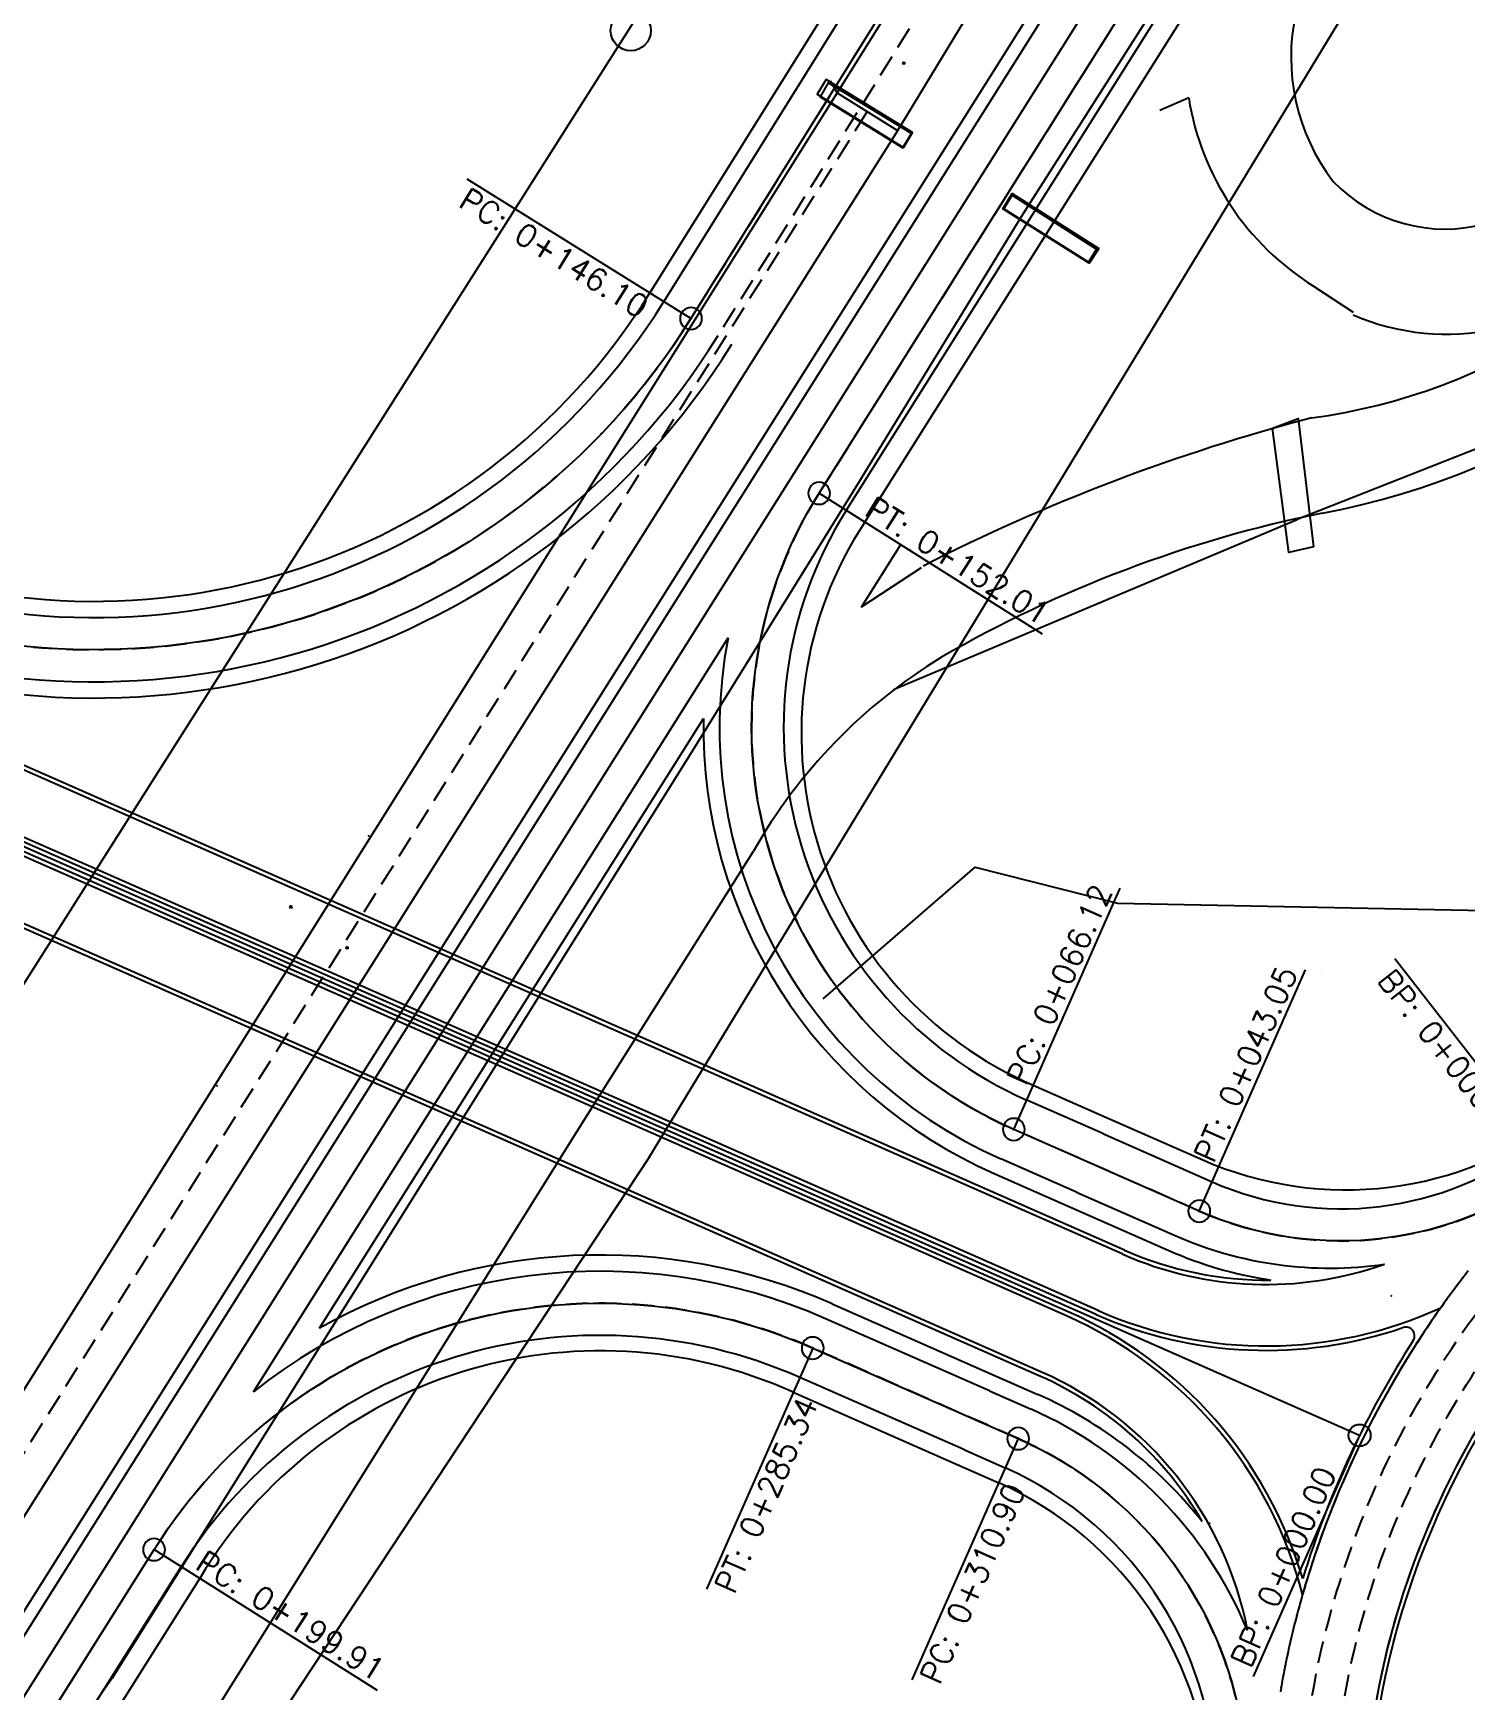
# Model space of a CAD drawing. Header units: metres. Extents: x 324293 to 653279, y 3585589 to 7191434.
# Drawn here: x 334093.9 to 334257, y 3600139.6 to 3600328.2 of the extents above; entities that cross this region are included whole.
import ezdxf

# ---------------------------------------------------------------- set-up
doc = ezdxf.new("R2010")
doc.units = ezdxf.units.M
doc.linetypes.add('DASHED', pattern=[0.75, 0.5, -0.25])
for name, color, linetype in [('abrah', 5, 'Continuous'), ('asfalt', 16, 'Continuous'), ('C-ROAD-CNTR-N', 92, 'Continuous'), ('C-ROAD-STAN', 11, 'Continuous'), ('fibr', 20, 'Continuous'), ('ghanat', 5, 'Continuous'), ('masir', 25, 'Continuous'), ('pol', 7, 'Continuous'), ('qanat', 5, 'Continuous'), ('sang gadval', 8, 'Continuous'), ('sang jadval', 251, 'Continuous'), ('tarh', 6, 'Continuous'), ('telefon', 40, 'FENCELINE2'), ('V-NODE', 1, 'Continuous')]:
    doc.layers.add(name, color=color, linetype=linetype)
doc.styles.get("Standard").update_dxf_attribs({"font": 'simplex.shx'})
doc.linetypes.add('FENCELINE2', pattern='A,0.25,-0.1,[132,ltypeshp.shx,S=0.1,R=0,X=-0.1,Y=0],-0.1,1', length=1.45)

# ---------------------------------------------------------------- blocks, each defined once
blk = doc.blocks.new('*U245')
at = {"color": 0, "linetype": 'ByBlock', "lineweight": -2, "transparency": 16777216}
for p, q in [((-0.7071067811865476, -0.7071067811865476), (0.7071067811865476, 0.7071067811865476)), ((-0.7071067811865476, 0.7071067811865476), (0.7071067811865476, -0.7071067811865476))]:
    blk.add_line(p, q, dxfattribs=at)
blk.add_circle((0, 0), 0.5, dxfattribs=at)
blk = doc.blocks.new('*U521', base_point=(334193.008, 3600324.854, 1317.538))
at = {"layer": 'V-NODE', "lineweight": -2, "xscale": 0.2, "yscale": 0.2, "zscale": 0.2}
blk.add_blockref('*U245', (334193.008, 3600324.854, 1317.538), dxfattribs=at)
blk = doc.blocks.new('*U523', base_point=(334123.259, 3600228.821, 1319.212))
at = {"layer": 'V-NODE', "lineweight": -2, "xscale": 0.2, "yscale": 0.2, "zscale": 0.2}
blk.add_blockref('*U245', (334123.259, 3600228.821, 1319.212), dxfattribs=at)
blk = doc.blocks.new('*U524', base_point=(334129.652, 3600224.164, 1319.246))
at = {"layer": 'V-NODE', "lineweight": -2, "xscale": 0.2, "yscale": 0.2, "zscale": 0.2}
blk.add_blockref('*U245', (334129.652, 3600224.164, 1319.246), dxfattribs=at)
blk = doc.blocks.new('AeccTickTriangle')
at = {"color": 0, "linetype": 'ByBlock', "lineweight": -2}
blk.add_lwpolyline([(3.05311331771918e-16, 0.6666666666666667), (-0.5773502691896256, -0.333333333333333), (0.5773502691896257, -0.3333333333333335)], close=True, dxfattribs=at)
at = {"color": 0, "linetype": 'ByBlock', "lineweight": -2, "const_width": 0.0625}
blk.add_lwpolyline([(-0.03125, 0, 1), (0.03125, 0, 1)], format="xyb", close=True, dxfattribs=at)
blk = doc.blocks.new('AeccTickCircle')
blk.add_circle((0, 0), 1)

msp = doc.modelspace()

# ---------------------------------------------------------------- linework, layer by layer
at = {"layer": 'abrah', "elevation": 1318.0770253804, "flags": 128}
msp.add_lwpolyline([(334184.6490897383, 3600322.839189739), (334185.4339, 3600321.471)], dxfattribs=at)
at = {"layer": 'asfalt', "flags": 128}
for points, elevation in [([(334290.1219, 3600504.345), (334237.7533, 3600412.544999999), (334238.3633, 3600407.398000001), (334227.7386999999, 3600388.949), (334206.4449, 3600355.077), (334185.4339, 3600321.471), (334019.6628, 3600057.154999999), (333964.1858999999, 3599973.927)], 1316.2512253804), ([(334267.076, 3600437.728), (334249.1724, 3600408.852), (334236.4442, 3600388.245000001), (334216.76, 3600357.483), (334192.0909, 3600316.839), (334025.6256, 3600052.811)], 1316.8089253804), ([(334280.4344000001, 3600426.841), (334281.9797999999, 3600425.969000001), (334277.7567, 3600419.329), (334263.0006, 3600397.497), (334231.7715, 3600347.272), (334206.3808999999, 3600307.324), (334187.7679, 3600276.973000001)], 1315.9340253804), ([(334225.4387999999, 3600320.869), (334222.1497, 3600319.432)], 1316.3184253804), ([(334239.6473000001, 3600299.467), (334244.1544, 3600296.475000001)], 1316.3184253804), ([(334273.9943, 3600287.168), (334237.7803, 3600272.902)], 1315.7379253804), ([(334187.7679, 3600276.973000001), (334168.5105999999, 3600245.831), (334130.1423, 3600184.507), (334102.9242, 3600141.017), (334089.7987, 3600122.294), (334073.156, 3600101.336), (334057.5531000001, 3600083.523000001), (334040.5572, 3600066.463)], 1315.9340253804), ([(334191.9248, 3600253.572000001), (334237.7803, 3600272.902)], 1316.6096253804), ([(334192.6445, 3600270.006), (334188.1911999999, 3600262.950000002), (334195.031, 3600267.425)], 1316.6712253804), ([(333996.7459766953, 3600006.351776695), (334018.8038233048, 3600031.693776696), (334023.1118233047, 3600032.735223305), (334035.2569999999, 3600045.978000002), (334078.1348, 3600089.843000001), (334110.1928, 3600130.152), (334156.4087, 3600204.213), (334175.9047999997, 3600235.154)], 1324.2152253804)]:
    msp.add_lwpolyline(points, dxfattribs=dict(at, elevation=elevation))
at = {"layer": 'asfalt'}
for centre, radius, start, end in [((334260.462926655, 3600325.54, 1315.6868253804), 23.37436215472152, 167.6484373484616, 217.3135832939454), ((334256.0050974016, 3600325.744137769, 1316.3184253804), 30.95263324990551, 189.0620007127436, 238.0972975303376), ((334224.4138661879, 3600359.637780652, 1315.0812253804), 87.53857273091452, 280.6885054860441, 328.790483839147), ((334254.6041792544, 3600323.62575489, 1315.6868253804), 17.67122315327891, 223.9067340814932, 285.5215074451742), ((334294.9360677538, 3600072.331937521, 1316.6658253804), 219.2624959462005, 104.6561495924681, 117.0543282387919), ((334268.8331125723, 3600133.682266593, 1315.0812253804), 142.7456474472156, 101.3872199841037, 120.0742718122537), ((334228.9833324604, 3600205.073024799, 1315.0812253804), 61.00979984600629, 121.286235438166, 150.4586520541188)]:
    msp.add_arc(centre, radius, start, end, dxfattribs=at)
at = {"layer": 'C-ROAD-CNTR-N', "color": 92, "linetype": 'Continuous', "lineweight": -3, "flags": 128}
for points in [[(333585.75560476, 3599401.300214665), (333754.1346959242, 3599649.591337463, -0.03025909004520734), (333791.0338274637, 3599697.489214682), (333851.4851493345, 3599766.84451695, 0.03876910771944864), (333897.6845914275, 3599828.971435), (334765.7090447884, 3601207.626380965)], [(334267.3374655148, 3600199.222754169, -0.2757745738492823), (334226.6429439127, 3600194.183000793), (334205.5331364042, 3600203.482640035, -0.4579411623914124), (334183.3787443015, 3600275.879616623), (334332.5642367637, 3600512.826071611)], [(334246.0707063947, 3600419.764460892), (334168.7937187092, 3600295.774262755, -0.3730990218655647), (334068.6485444001, 3600264.878025722), (334034.1354717024, 3600280.082291564, -0.1893639893559692), (334013.5328933902, 3600300.844293609)], [(334001.1700683445, 3599986.483515702), (334107.684709525, 3600155.657248439, -0.3717961168375037), (334182.6477012821, 3600178.597068818), (334206.0348142104, 3600168.294326507, -0.2549880674534848), (334231.5494662493, 3600135.181067599)]]:
    msp.add_lwpolyline(points, format="xyb", dxfattribs=at)
for points in [[(334244.8869883044, 3600168.662055817), (334016.7566966001, 3600269.161760148)], [(334257.2382613601, 3600187.374740817), (334256.9299379334, 3600186.978324126), (334256.6233939295, 3600186.580431087), (334256.318637321, 3600186.181073522), (334256.0156760803, 3600185.780263251), (334255.7145181799, 3600185.378012097), (334255.4151715924, 3600184.97433188), (334255.1176442902, 3600184.569234422), (334254.8219442458, 3600184.162731545), (334254.5280794319, 3600183.754835069), (334254.2360578207, 3600183.345556817), (334253.9458873849, 3600182.93490861), (334253.657576097, 3600182.522902268), (334253.3711319295, 3600182.109549615), (334253.0865628548, 3600181.69486247), (334252.8038768454, 3600181.278852656), (334252.523081874, 3600180.861531994), (334252.2441859128, 3600180.442912305), (334251.9671969346, 3600180.023005411), (334251.6921229117, 3600179.601823133), (334251.4189718168, 3600179.179377292), (334251.1477516222, 3600178.755679711), (334250.8784703005, 3600178.33074221), (334250.6111358242, 3600177.904576611), (334250.3457561657, 3600177.477194735), (334250.0823392977, 3600177.048608404), (334249.8208931926, 3600176.618829439), (334249.5614258228, 3600176.187869662), (334249.303945161, 3600175.755740894), (334249.0484591796, 3600175.322454956), (334248.7949758511, 3600174.888023669), (334248.543503148, 3600174.452458857), (334248.2940490544, 3600174.015772497), (334248.0466209081, 3600173.577977427), (334247.8012251482, 3600173.13908641), (334247.5578681682, 3600172.699112168), (334247.3165563619, 3600172.258067421), (334247.0772961231, 3600171.81596489), (334246.8400938456, 3600171.372817296), (334246.6049559229, 3600170.928637359), (334246.371888749, 3600170.4834378), (334246.1408987175, 3600170.03723134), (334245.9119922222, 3600169.5900307), (334245.6851756568, 3600169.141848601), (334245.4604554151, 3600168.692697763), (334245.2378378907, 3600168.242590907), (334245.0173294775, 3600167.791540754), (334244.7989365692, 3600167.339560025), (334244.5826655595, 3600166.886661441), (334244.3685228422, 3600166.432857721), (334244.1565148111, 3600165.978161588), (334243.9466478598, 3600165.522585762), (334243.7389283821, 3600165.066142963), (334243.5333627717, 3600164.608845913), (334243.3299574224, 3600164.150707332), (334243.1287187279, 3600163.691739941), (334242.929653082, 3600163.231956461), (334242.7327668784, 3600162.771369613), (334242.5380665109, 3600162.309992117), (334242.3455583731, 3600161.847836694), (334242.1552488589, 3600161.384916066), (334241.9671443619, 3600160.921242951), (334241.781251276, 3600160.456830074), (334241.5975759948, 3600159.991690151), (334241.4161249122, 3600159.525835906), (334241.2369044217, 3600159.059280059), (334241.0599209173, 3600158.59203533), (334240.8851807925, 3600158.124114441), (334240.7126904415, 3600157.655530112), (334240.5424560674, 3600157.186295478), (334240.3744827189, 3600156.716424054), (334240.2087750834, 3600156.245929205), (334240.0453378487, 3600155.774824297), (334239.8841757021, 3600155.303122693), (334239.7252933313, 3600154.83083776), (334239.5686954238, 3600154.357982862), (334239.4143866673, 3600153.884571365), (334239.2623717492, 3600153.410616633), (334239.1126553572, 3600152.936132031), (334238.9652421788, 3600152.461130925), (334238.8201369016, 3600151.985626679), (334238.6773442131, 3600151.509632659), (334238.5368688009, 3600151.033162229), (334238.3987153526, 3600150.556228755), (334238.2628885557, 3600150.078845601), (334238.1293930978, 3600149.601026132), (334237.9982336666, 3600149.122783714), (334237.8694149494, 3600148.644131712), (334237.742941634, 3600148.16508349), (334237.6188184078, 3600147.685652414), (334237.4970499584, 3600147.205851849), (334237.3776409735, 3600146.725695159), (334237.2605961405, 3600146.24519571), (334237.1459201471, 3600145.764366867), (334237.0336176807, 3600145.283221994), (334236.923693429, 3600144.801774457), (334236.8161520796, 3600144.320037621), (334236.7109983199, 3600143.83802485), (334236.6082368376, 3600143.355749511), (334236.5078723202, 3600142.873224967), (334236.4099094553, 3600142.390464583), (334236.3143529305, 3600141.907481726), (334236.2212074333, 3600141.424289759), (334236.1304776513, 3600140.940902049), (334236.042168272, 3600140.457331959), (334235.956283988, 3600139.973592878), (334235.8728288576, 3600139.489698497)]]:
    msp.add_lwpolyline(points, dxfattribs=at)
at = {"layer": 'C-ROAD-STAN', "color": 11, "linetype": 'Continuous', "lineweight": -3}
for p, q in [((334168.7937187092, 3600295.774262755), (334143.3337739946, 3600311.642193153)), ((334183.3787443015, 3600275.879616623), (334208.7658752142, 3600259.895449956)), ((334205.5331364042, 3600203.482640035), (334217.6276320559, 3600230.936659321)), ((334267.3374655148, 3600199.222754169), (334248.9110699646, 3600222.896958423)), ((334226.6429439127, 3600194.183000793), (334238.7374395638, 3600221.637020078)), ((334182.6477012821, 3600178.597068818), (334170.5533363157, 3600151.142991961)), ((334206.0348142104, 3600168.294326507), (334193.9404492437, 3600140.84024965)), ((334244.8869883044, 3600168.662055817), (334232.7924926532, 3600141.208036531)), ((334107.684709525, 3600155.657248439), (334133.0718404373, 3600139.673081772))]:
    msp.add_line(p, q, dxfattribs=at)
for centre in [(334168.7937187092, 3600295.774262755), (334183.3787443015, 3600275.879616623), (334205.5331364042, 3600203.482640035), (334226.6429439127, 3600194.183000793), (334182.6477012821, 3600178.597068818), (334206.0348142104, 3600168.294326507), (334244.8869883044, 3600168.662055817), (334107.684709525, 3600155.657248439)]:
    msp.add_circle(centre, 0.05, dxfattribs=at)
at = {"layer": 'fibr', "flags": 128}
for points, elevation in [([(334432.7307, 3600642.641), (334163.9562698158, 3600200.205360607)], 1312.9371253804), ([(333991.2272, 3599939.493), (334029.9056999999, 3599997.140000001), (334164.094, 3600200.414)], 1322.9559253804)]:
    msp.add_lwpolyline(points, dxfattribs=dict(at, elevation=elevation))
at = {"layer": 'ghanat'}
msp.add_circle((334161.9397, 3600328.534, 1316.2927253804), 2.290950986556708, dxfattribs=at)
at = {"layer": 'masir'}
msp.add_line((334240.3932986319, 3600221.50529878, 1313.2521253804), (334240.3932986319, 3600221.50529878, 1313.2521253804), dxfattribs=at)
at = {"layer": 'pol', "flags": 128}
for points, elevation in [([(334192.962, 3600315.25), (334194.0015, 3600316.945), (334184.1730414166, 3600322.972541417), (334183.164, 3600321.286), (334192.962, 3600315.25)], 1317.7581253804), ([(334192.915, 3600315.194), (334193.9059, 3600316.825000001), (334184.4018999999, 3600322.592), (334183.4872999999, 3600321), (334192.915, 3600315.194)], 1317.7294253804), ([(334215.2123, 3600303.747), (334214.1170000001, 3600302.074), (334204.2833, 3600308.264), (334205.3493, 3600309.985), (334215.2123, 3600303.747)], 1316.6711253804), ([(334204.3939, 3600308.238), (334205.3291, 3600309.795), (334214.9493999999, 3600303.671), (334214.0201, 3600302.188), (334204.3939, 3600308.238)], 1316.5862253804), ([(334234.9762999999, 3600283.309), (334237.8976000001, 3600284.384000001), (334239.6618, 3600269.767), (334236.8199, 3600269.134000001), (334234.9762999999, 3600283.309)], 1316.5484253804)]:
    msp.add_lwpolyline(points, dxfattribs=dict(at, elevation=elevation))
at = {"layer": 'qanat', "elevation": 1315.9521253804, "flags": 128}
msp.add_lwpolyline([(334183.8335, 3600218.363), (334201.131, 3600233.34), (334217.3255, 3600229.238), (334420.4771000001, 3600225.188), (334441.8414, 3600217.797), (334461.1957, 3600215.034), (334486.5519000001, 3600211.657)], dxfattribs=at)
at = {"layer": 'sang gadval'}
msp.add_arc((334230.2796279177, 3600352.291576882, 1316.6658253804), 68.4498358089916, 277.7066219541773, 328.6710192842247, dxfattribs=at)
at = {"layer": 'sang jadval'}
msp.add_arc((334254.81915, 3600321.001637651, 1315.3587253804), 27.01299071530284, 246.7464497485058, 316.6660873657518, dxfattribs=at)
at = {"layer": 'tarh'}
for p, q in [((333893.3264672858, 3599831.715383608, -12.91667461959992), (334532.0537441988, 3600846.185098174, -12.91667461959992)), ((334188.5830430514, 3600272.602762257, -12.91667461959992), (334289.8160986094, 3600433.387924701, -12.91667461959992)), ((334241.4030498637, 3600422.673581466), (334164.1260621778, 3600298.683383327)), ((334185.4339, 3600321.471, 1316.2512253804), (334192.2870912807, 3600317.150175911, 1316.8089253804)), ((334218.1418380651, 3600189.73252631), (334037.8756023022, 3600269.146370301)), ((334214.9166392238, 3600182.411454498), (334034.6504034616, 3600261.82529849)), ((334211.7180445027, 3600182.727815826), (334041.3482449155, 3600257.781919153)), ((334208.4928456624, 3600175.406744016), (334038.1230460749, 3600250.460847343)), ((334126.5137609768, 3600180.870673859, -12.91667461959992), (334170.1999418493, 3600250.256010985, -12.91667461959992)), ((334207.7504606067, 3600208.515876905), (334216.421892354, 3600204.695795317)), ((334216.421892354, 3600204.695795317), (334226.9860770271, 3600200.041887114)), ((334203.3158122013, 3600198.449403166), (334211.9872439486, 3600194.629321579)), ((334211.9872439486, 3600194.629321579), (334223.1682167651, 3600189.703695729)), ((334184.8650015228, 3600183.630316244), (334203.5212255619, 3600175.411675947)), ((334203.5212255619, 3600175.411675947), (334208.2521144542, 3600173.327573931)), ((334180.4304010357, 3600173.563821396), (334199.0866250745, 3600165.345181099)), ((334199.0866250745, 3600165.345181099), (334203.8175139674, 3600163.261079086)), ((334046.2883769161, 3600046.600782137), (334112.8890713619, 3600152.380494272))]:
    msp.add_line(p, q, dxfattribs=at)
at = {"layer": 'tarh', "color": 0}
for p, q in [((333894.5958238314, 3599830.916175275, -12.91667461959992), (334533.3231007445, 3600845.385889841, -12.91667461959992)), ((334186.4674488087, 3600273.934776145, -12.91667461959992), (334287.7005043667, 3600434.71993859, -12.91667461959992)), ((334242.9730797877, 3600421.695059091), (334165.6960921019, 3600297.704860952)), ((334217.9402631376, 3600189.27495932), (334037.6740273746, 3600268.688803312)), ((334215.1182141514, 3600182.869021486), (334034.851978389, 3600262.282865478)), ((334119.0038183964, 3600173.635020112, -12.91667461959992), (334173.0154023138, 3600259.419858337, -12.91667461959992)), ((334211.5164695751, 3600182.270248838), (334041.1466699882, 3600257.324352165)), ((334208.6944205901, 3600175.864311005), (334038.3246210025, 3600250.918414331)), ((334215.6760651222, 3600203.002797462), (334207.0046333748, 3600206.822879049)), ((334215.6760651222, 3600203.002797462), (334228.1144408836, 3600197.523239806)), ((334212.7330711804, 3600196.322319435), (334204.0616394331, 3600200.142401022)), ((334212.7330711804, 3600196.322319435), (334223.9140439969, 3600191.396693585)), ((334202.7754063881, 3600173.71867454), (334184.1191823499, 3600181.937314837)), ((334199.8324442469, 3600167.038182505), (334181.1762202085, 3600175.256822802)), ((334202.7754063881, 3600173.71867454), (334207.5062952813, 3600171.634572525)), ((334199.8324442469, 3600167.038182505), (334204.5633331399, 3600164.95408049)), ((333911.4658120681, 3599844.009169374, -12.91667461959992), (334107.6847095249, 3600155.657248439)), ((334085.3243749666, 3600120.143057896, -12.91667461959992), (334107.684709525, 3600155.657248439)), ((334044.1727826734, 3600047.932796026), (334110.7734771192, 3600153.712508161))]:
    msp.add_line(p, q, dxfattribs=at)
at = {"layer": 'tarh', "color": 0, "linetype": 'DASHED', "ltscale": 5}
for p, q in [((334183.3786812144, 3600275.879516423, -12.91667461959992), (334332.5642367735, 3600512.826071604, -12.91667461959992)), ((334246.0707063947, 3600419.764460892), (334168.7937187088, 3600295.774262754)), ((334249.1683330016, 3600417.833862694), (334171.8913453157, 3600293.843664555)), ((334033.7763339304, 3600072.685484122, 1316.5300753804), (334188.8604956403, 3600319.310587956, 1316.5300753804)), ((334226.6429439127, 3600194.183000793), (334205.533136404, 3600203.482640035)), ((334206.0348142104, 3600168.294326507), (334182.6477012793, 3600178.59706882))]:
    msp.add_line(p, q, dxfattribs=at)
at = {"layer": 'tarh'}
for centre, radius, start, end in [((334100.9005328036, 3600338.088743817, -7.453394495260181e-07), 74.5, 246.224760624291, 328.0667438787351), ((334100.9005328036, 3600338.088743817, -7.453394495260181e-07), 85.5, 246.224760624291, 328.0667438787351), ((334224.9304255968, 3600248.563929379, -25.83334923919983), 43.57749079519386, 146.5208039055898, 246.7814524885453), ((334225.690629156, 3600249.239338845), 55.5, 178.9503733091316, 246.224760624291), ((334243.3136461548, 3600237.10481315), 40.5, 246.224760624291, 307.8947711513534), ((334234.267832267, 3600226.337885355), 40, 246.224760621239, 270.7498183988226), ((334241.5115351698, 3600231.342291645), 45.5, 246.224760624291, 261.506470973404), ((334192.3668514614, 3600138.801384969), 48, 16.40897258372021, 66.22476062429105), ((334234.267832267, 3600226.337885355), 48, 246.224760621239, 288.916761949936), ((334250.1533472221, 3600179.984348115), 1, 327.2525759871187, 108.9167619499361), ((334192.3668514614, 3600138.801384969), 40, 30.06885097432555, 66.22476062429105), ((334188.4375131846, 3600128.34864468), 49.15, 38.34786712176643, 66.22503335774977), ((334187.3206947944, 3600126.16382528), 40.59989264475922, 1.115510639652291, 66.02571016722365)]:
    msp.add_arc(centre, radius, start, end, dxfattribs=at)
at = {"layer": 'tarh', "color": 0}
for centre, radius, start, end in [((334100.9005328036, 3600338.088743817, -7.453394495260181e-07), 76.35, 246.224760624291, 328.0667438787351), ((334100.9005328036, 3600338.088743817, -7.453394495260181e-07), 83.65, 246.224760624291, 328.0667438787351), ((334225.690629156, 3600249.239338845), 46.35, 147.8047883670189, 246.224760624291), ((334225.690629156, 3600249.239338845), 53.65, 169.0613352622482, 246.224760624291), ((334242.7689381145, 3600230.78835984), 36.35, 246.224760624291, 307.8947711513534), ((334241.5115351698, 3600231.342291645), 43.65, 246.224760624291, 278.1696288569145), ((334234.267832267, 3600226.337885355), 40.5, 246.224760621239, 289.3910428218397), ((334158.4589713497, 3600123.688915105), 63.65, 66.22503335774977, 128.3071321553502), ((334234.267832267, 3600226.337885355), 47.5, 246.224760621239, 294.7102387151089), ((334192.3668514614, 3600138.801384969), 47.5, 14.30605366175839, 66.22476062429105), ((334158.4589713497, 3600123.688915105), 56.35, 66.22503335774977, 147.8047883670189), ((334192.3668514614, 3600138.801384969), 40.5, 10.87804350575813, 66.22476062429105), ((334188.4375131846, 3600128.34864468), 47.3, 22.49336411534703, 66.22503335774977), ((334188.4375131846, 3600128.34864468), 40, 357.9769422136252, 66.22503335774977)]:
    msp.add_arc(centre, radius, start, end, dxfattribs=at)
at = {"layer": 'tarh', "color": 0, "linetype": 'DASHED', "ltscale": 5}
for centre, radius, start, end in [((334100.9005328036, 3600338.088743817, -7.453394495260181e-07), 80, 246.224760624291, 328.0667438787351), ((334225.690629156, 3600249.239338845), 50, 147.8047883670189, 246.224760624291), ((334242.7689381145, 3600230.78835984), 40, 246.224760624291, 307.8947711513534), ((334158.4589713497, 3600123.688915105), 60, 66.22503335774977, 147.8047883670189), ((334188.4375131846, 3600128.34864468), 43.65, 9.005393735186772, 66.22503335774977)]:
    msp.add_arc(centre, radius, start, end, dxfattribs=at)
at = {"layer": 'tarh', "lineweight": -3}
for centre, radius, start, end in [((334158.4589713497, 3600123.688915105), 65.5, 66.22503335774977, 119.1903831183239), ((334158.5415921875, 3600125.087818524), 53.18874699775714, 65.69896492098843, 149.1275395177423)]:
    msp.add_arc(centre, radius, start, end, dxfattribs=at)
at = {"layer": 'tarh'}
msp.add_ellipse((334315.5359289146, 3600137.538623722), major_axis=(-42.6142747622928, -67.705417704079), ratio=0.8125000000000001, dxfattribs=at)
at = {"layer": 'tarh', "color": 0, "linetype": 'DASHED', "ltscale": 5}
for points, knots in [([(334268.766762363, 3600063.231927792), (334271.462643971, 3600061.535120601), (334274.2925202792, 3600060.051323035), (334281.7410042163, 3600056.862210291), (334286.5038480216, 3600055.467519779), (334296.3133130995, 3600053.797336371), (334301.3593194314, 3600053.521343526), (334311.5232607155, 3600054.0725308), (334316.6410753918, 3600054.899203301), (334326.7544089886, 3600057.596303171), (334331.7499863104, 3600059.466453282), (334341.4419151486, 3600064.159993133), (334346.1382832853, 3600066.983259674), (334355.0703750636, 3600073.467011657), (334359.3060360752, 3600077.12740802), (334367.1714607069, 3600085.146658966), (334370.8011208888, 3600089.505400059), (334377.3281167033, 3600098.762708828), (334380.2253505209, 3600103.661132102), (334385.1831233106, 3600113.823178938), (334387.2435864225, 3600119.086648301), (334390.4482432445, 3600129.792745025), (334391.5923857071, 3600135.235242759), (334392.9114930489, 3600146.106336094), (334393.0863924376, 3600151.534858235), (334392.4423251298, 3600162.181072017), (334391.6231948321, 3600167.398732462), (334388.9976742262, 3600177.423853009), (334387.1909473306, 3600182.231187551), (334382.6354416509, 3600191.235501437), (334379.8862759391, 3600195.432003652), (334373.5413761467, 3600203.021750671), (334369.9456576161, 3600206.414114199), (334362.0609397434, 3600212.230630369), (334357.7726784133, 3600214.654030508), (334348.7032567462, 3600218.422672974), (334343.9231036325, 3600219.767884911), (334334.088760534, 3600221.338658486), (334329.0351601783, 3600221.564731655), (334318.8650932754, 3600220.915551381), (334313.7487317029, 3600220.040797002), (334303.6465484446, 3600217.250970185), (334298.660667142, 3600215.336165359), (334288.9956578462, 3600210.557973753), (334284.3165169416, 3600207.694706443), (334275.4257195538, 3600201.1366777), (334271.2141285304, 3600197.442005675), (334263.4029098798, 3600189.360882562), (334259.8033864237, 3600184.974546483), (334253.3418141061, 3600175.669530648), (334250.4798662566, 3600170.75099632), (334245.596761288, 3600160.556819644), (334243.5756786776, 3600155.281331187), (334240.452722826, 3600144.559689952), (334239.3509003035, 3600139.113664845), (334238.1181493217, 3600128.244237232), (334237.9872886518, 3600122.820905403), (334238.7198406158, 3600112.193921181), (334239.5834235407, 3600106.990300084), (334242.2967303671, 3600097.002196135), (334244.1467981513, 3600092.217848766), (334248.7858888664, 3600083.268373745), (334251.5752923187, 3600079.10374373), (334257.9950648331, 3600071.585898661), (334261.6253885599, 3600068.23357469), (334266.6319554126, 3600064.623058561), (334267.688658964, 3600063.910493792), (334268.766762363, 3600063.231927792)], [0, 0, 0, 0, 0.1281002001551285, 0.1281002001551285, 0.3249988088745272, 0.3249988088745272, 0.5218974175939259, 0.5218974175939259, 0.7187960263133246, 0.7187960263133246, 0.9156946350327233, 0.9156946350327233, 1.112593243752122, 1.112593243752122, 1.309491852471521, 1.309491852471521, 1.506390461190919, 1.506390461190919, 1.703289069910318, 1.703289069910318, 1.900187678629717, 1.900187678629717, 2.097086287349116, 2.097086287349116, 2.293984896068515, 2.293984896068515, 2.490883504787913, 2.490883504787913, 2.687782113507312, 2.687782113507312, 2.884680722226711, 2.884680722226711, 3.08157933094611, 3.08157933094611, 3.278477939665509, 3.278477939665509, 3.475376548384908, 3.475376548384908, 3.672275157104307, 3.672275157104307, 3.869173765823706, 3.869173765823706, 4.066072374543104, 4.066072374543104, 4.262970983262503, 4.262970983262503, 4.459869591981901, 4.459869591981901, 4.6567682007013, 4.6567682007013, 4.853666809420698, 4.853666809420698, 5.050565418140097, 5.050565418140097, 5.247464026859495, 5.247464026859495, 5.444362635578893, 5.444362635578893, 5.641261244298292, 5.641261244298292, 5.83815985301769, 5.83815985301769, 6.035058461737089, 6.035058461737089, 6.231957070456487, 6.231957070456487, 6.283185307179586, 6.283185307179586, 6.283185307179586, 6.283185307179586]), ([(334270.7110386491, 3600066.320987474), (334273.3726748234, 3600064.645734605), (334276.1724203928, 3600063.191818345), (334284.9060690677, 3600059.533602799), (334291.1707748026, 3600058.040291217), (334302.4664545318, 3600057.161387581), (334307.4084936974, 3600057.33498539), (334317.311596701, 3600058.76426493), (334322.2700127375, 3600060.016986496), (334332.824810169, 3600063.833327922), (334338.3850644288, 3600066.57787792), (334348.9789069974, 3600073.291229927), (334354.0105506037, 3600077.256835608), (334363.2860594853, 3600086.194955696), (334367.5301874372, 3600091.164716797), (334375.0090964533, 3600101.845981155), (334378.2455413812, 3600107.555870433), (334383.5369327083, 3600119.416418041), (334385.5941065404, 3600125.566913716), (334388.4119416684, 3600137.98586208), (334389.1745662754, 3600144.255579429), (334389.3354721668, 3600155.544309685), (334388.9436035902, 3600160.598183092), (334387.2301284871, 3600170.369708977), (334385.9103642858, 3600175.089495557), (334382.3769267786, 3600184.011101814), (334380.1658819593, 3600188.213250329), (334374.9232733552, 3600195.930068909), (334371.8953851844, 3600199.441798383), (334364.9409980041, 3600205.806960783), (334360.976619923, 3600208.605420942), (334352.4472150036, 3600213.131630067), (334347.8847702009, 3600214.855220263), (334338.3774212999, 3600217.158114493), (334333.4333525819, 3600217.734451483), (334323.387936259, 3600217.732419934), (334318.2859378089, 3600217.151492193), (334308.1423561329, 3600214.876901329), (334303.0993928876, 3600213.180687786), (334293.2792694017, 3600208.759735237), (334288.5005837597, 3600206.032551359), (334279.3996766898, 3600199.670191445), (334275.0759605368, 3600196.032904143), (334267.0571305727, 3600188.003074426), (334263.3604593916, 3600183.608859517), (334256.7442462185, 3600174.24542369), (334253.8229201598, 3600169.27490727), (334248.8771220515, 3600158.960589084), (334246.8505461493, 3600153.615720699), (334243.7808609866, 3600142.768771054), (334242.7353676968, 3600137.265756292), (334241.6783730056, 3600126.325532903), (334241.6643503687, 3600120.887635465), (334242.6828002266, 3600110.30090571), (334243.712723396, 3600105.152079942), (334246.7913078736, 3600095.36147298), (334248.8372026868, 3600090.721219342), (334253.8752798119, 3600082.154548238), (334256.8637391088, 3600078.232051009), (334263.4182837605, 3600071.536571977), (334266.9223419164, 3600068.70562033), (334270.711038649, 3600066.320987475)], [0, 0, 0, 0, 0.1345628155394132, 0.1345628155394132, 0.4036884466182395, 0.4036884466182395, 0.6049093546234878, 0.6049093546234878, 0.8061302626287361, 0.8061302626287361, 1.040859314823594, 1.040859314823594, 1.275588367018452, 1.275588367018452, 1.510317419213309, 1.510317419213309, 1.745046471408167, 1.745046471408167, 1.979775523603025, 1.979775523603025, 2.214504575797883, 2.214504575797883, 2.40970631995184, 2.40970631995184, 2.604908064105797, 2.604908064105797, 2.800109808259754, 2.800109808259754, 2.995311552413711, 2.995311552413711, 3.20173481831592, 3.20173481831592, 3.408158084218129, 3.408158084218129, 3.614581350120337, 3.614581350120337, 3.821004616022546, 3.821004616022546, 4.027427881924755, 4.027427881924755, 4.233851147826964, 4.233851147826964, 4.440274413729172, 4.440274413729172, 4.646697679631381, 4.646697679631381, 4.85312094553359, 4.85312094553359, 5.059544211435798, 5.059544211435798, 5.265967477338007, 5.265967477338007, 5.472390743240216, 5.472390743240216, 5.678814009142425, 5.678814009142425, 5.885237275044633, 5.885237275044633, 6.091660540946842, 6.091660540946842, 6.283185307179586, 6.283185307179586, 6.283185307179586, 6.283185307179586]), ([(334272.6553149351, 3600069.410047157), (334275.2023208871, 3600067.806943371), (334277.886197647, 3600066.419429192), (334283.4707436095, 3600064.104684951), (334286.3751283491, 3600063.177009633), (334293.558219236, 3600061.515411796), (334297.9152193761, 3600061.015227221), (334306.7953266187, 3600060.974327106), (334311.3155236978, 3600061.432456606), (334320.3506138623, 3600063.289853939), (334324.8646732553, 3600064.687362722), (334333.7194144629, 3600068.371035977), (334338.0596441865, 3600070.654608211), (334346.405439307, 3600076.024722279), (334350.4118078421, 3600079.11011346), (334358.705935916, 3600086.661692788), (334362.8863449197, 3600091.284931871), (334370.3228051919, 3600101.273309524), (334373.5791673568, 3600106.642354919), (334378.9940196771, 3600117.834510152), (334381.1516183133, 3600123.661357538), (334384.2537990323, 3600135.457510163), (334385.1962632266, 3600141.429841447), (334385.8172495478, 3600153.197865867), (334385.4936631308, 3600158.996476015), (334383.7969577208, 3600168.921526818), (334382.6619669278, 3600173.147099186), (334379.6547744985, 3600181.149378587), (334377.7811519195, 3600184.931145077), (334372.913506218, 3600192.627447987), (334369.7665444999, 3600196.41591508), (334362.6385240068, 3600202.991567786), (334358.6535478312, 3600205.775578475), (334350.0533968463, 3600210.189005425), (334345.433311379, 3600211.8204498), (334335.7294935741, 3600213.861843082), (334330.6357903532, 3600214.258256752), (334320.2892754398, 3600213.767568005), (334315.0340889624, 3600212.88274239), (334304.6233597499, 3600209.876120299), (334299.4677449207, 3600207.756770771), (334289.5094125242, 3600202.387879117), (334284.7081791712, 3600199.141053394), (334275.6948029518, 3600191.679136626), (334271.4849340054, 3600187.466758785), (334263.8619489638, 3600178.283207562), (334260.4513773312, 3600173.314330805), (334254.5958220617, 3600162.86467259), (334252.1533099501, 3600157.385371794), (334248.355566987, 3600146.187182684), (334247.0024541914, 3600140.468540123), (334245.4521006981, 3600129.076288794), (334245.2564400304, 3600123.401224862), (334246.0329768496, 3600112.379384814), (334247.0062281291, 3600107.029193326), (334250.05726215, 3600096.983504656), (334252.1224012516, 3600092.277014211), (334257.25239926, 3600083.674898083), (334260.3158898805, 3600079.777845109), (334266.5144146328, 3600073.744938089), (334269.4789085781, 3600071.409300066), (334272.6553149351, 3600069.410047157)], [0, 0, 0, 0, 0.1375991887591466, 0.1375991887591466, 0.2751983775182932, 0.2751983775182932, 0.4685578628287824, 0.4685578628287824, 0.6619173481392716, 0.6619173481392716, 0.8552768334497608, 0.8552768334497608, 1.04863631876025, 1.04863631876025, 1.241995804070739, 1.241995804070739, 1.474687063215296, 1.474687063215296, 1.707378322359853, 1.707378322359853, 1.94006958150441, 1.94006958150441, 2.172760840648968, 2.172760840648968, 2.405452099793524, 2.405452099793524, 2.588676727802828, 2.588676727802828, 2.771901355812131, 2.771901355812131, 2.992098315638392, 2.992098315638392, 3.212857572535484, 3.212857572535484, 3.433616829432576, 3.433616829432576, 3.657211479593564, 3.657211479593564, 3.880806129754552, 3.880806129754552, 4.10440077991554, 4.10440077991554, 4.327995430076528, 4.327995430076528, 4.551590080237515, 4.551590080237515, 4.775184730398503, 4.775184730398503, 4.99877938055949, 4.99877938055949, 5.222374030720478, 5.222374030720478, 5.445968680881466, 5.445968680881466, 5.669563331042453, 5.669563331042453, 5.890573364722584, 5.890573364722584, 6.111583398402716, 6.111583398402716, 6.283185307179586, 6.283185307179586, 6.283185307179586, 6.283185307179586])]:
    msp.add_open_spline(points, degree=3, knots=knots, dxfattribs=at)
at = {"layer": 'tarh', "color": 0}
for points, knots in [([(334272.6553149351, 3600069.410047157), (334275.2023208871, 3600067.806943371), (334277.886197647, 3600066.419429192), (334283.4707436095, 3600064.104684951), (334286.3751283491, 3600063.177009633), (334293.5582192538, 3600061.515411792), (334297.9152194129, 3600061.015227217), (334306.7953266944, 3600060.97432711), (334311.3155237933, 3600061.432456618), (334320.3506139959, 3600063.289853975), (334324.8646734071, 3600064.687362773), (334333.7194146478, 3600068.371036066), (334338.0596443861, 3600070.654608322), (334346.4054395306, 3600076.024722439), (334350.411808075, 3600079.110113648), (334358.7059383577, 3600086.66169504), (334362.8863492206, 3600091.284936644), (334370.3228121932, 3600101.273319932), (334373.5791752129, 3600106.642368447), (334378.9940279953, 3600117.834530055), (334381.1516262641, 3600123.661380718), (334384.2538048993, 3600135.457539527), (334385.1962674059, 3600141.429873766), (334385.8172490458, 3600153.197903231), (334385.4936596598, 3600158.996515544), (334383.7969515665, 3600168.921547679), (334382.661965096, 3600173.147101013), (334379.6547877413, 3600181.149346394), (334377.7811759117, 3600184.931097872), (334372.9135481417, 3600192.627392842), (334369.7665904383, 3600196.415864491), (334362.6385663, 3600202.991537), (334358.6535798623, 3600205.775559781), (334350.0534041705, 3600210.189003924), (334345.4333042018, 3600211.820453382), (334335.7294742734, 3600213.861845043), (334330.6357750982, 3600214.258256928), (334320.2892686987, 3600213.767566785), (334315.0340867155, 3600212.882741569), (334304.6233662837, 3600209.876122359), (334299.4677557386, 3600207.756775313), (334289.5094310784, 3600202.38789041), (334284.7082011622, 3600199.141068952), (334275.6948304193, 3600191.679162011), (334271.4849634958, 3600187.46678974), (334263.8619806474, 3600178.283250306), (334260.4514091756, 3600173.314379794), (334254.5958520678, 3600162.864733979), (334252.1533379638, 3600157.385439385), (334248.3555887255, 3600146.187261794), (334247.0024716792, 3600140.468624636), (334245.4521074552, 3600129.076382435), (334245.2564403729, 3600123.401322366), (334246.0329623929, 3600112.379487643), (334247.0062053906, 3600107.029297811), (334250.0572240916, 3600096.983600691), (334252.1223582274, 3600092.277101413), (334257.2523487925, 3600083.67496765), (334260.3158370183, 3600079.777905977), (334266.5143751954, 3600073.744969159), (334269.4788874506, 3600071.409313363), (334272.6553149351, 3600069.410047157)], [0, 0, 0, 0, 0.1375991887591466, 0.1375991887591466, 0.2751983775182932, 0.2751983775182932, 0.4685578636457667, 0.4685578636457667, 0.6619173497732401, 0.6619173497732401, 0.8552768359007136, 0.8552768359007136, 1.048636322028187, 1.048636322028187, 1.24199580815566, 1.24199580815566, 1.474687181101134, 1.474687181101134, 1.707378554046607, 1.707378554046607, 1.94006992699208, 1.94006992699208, 2.172761299937554, 2.172761299937554, 2.405452672883027, 2.405452672883027, 2.58867649605559, 2.58867649605559, 2.771900319228153, 2.771900319228153, 2.992097294566183, 2.992097294566183, 3.212857235795298, 3.212857235795298, 3.433617177024412, 3.433617177024412, 3.657211638044468, 3.657211638044468, 3.880806099064523, 3.880806099064523, 4.10440056008458, 4.10440056008458, 4.327995021104636, 4.327995021104636, 4.551589482124692, 4.551589482124692, 4.775183943144748, 4.775183943144748, 4.998778404164804, 4.998778404164804, 5.222372865184861, 5.222372865184861, 5.445967326204917, 5.445967326204917, 5.669561787224973, 5.669561787224973, 5.890572022119319, 5.890572022119319, 6.111582257013664, 6.111582257013664, 6.283185307179586, 6.283185307179586, 6.283185307179586, 6.283185307179586]), ([(334254.1242295686, 3600183.187294557), (334252.0310610536, 3600180.228310259), (334250.0823670315, 3600177.162893089), (334245.1874381205, 3600168.547556558), (334242.5578925277, 3600162.823508061), (334239.7005484898, 3600154.83190135), (334239.0116548576, 3600152.69217629), (334238.3938588394, 3600150.538701178)], [4.64604802687469, 4.64604802687469, 4.64604802687469, 4.64604802687469, 4.767868468398246, 4.767868468398246, 4.979051790337396, 4.979051790337396, 5.05532030249238, 5.05532030249238, 5.05532030249238, 5.05532030249238])]:
    msp.add_open_spline(points, degree=3, knots=knots, dxfattribs=at)
at = {"layer": 'tarh'}
for points, knots in [([(334272.655314935, 3600069.410047157), (334275.205806515, 3600067.804749492), (334277.8926185585, 3600066.416079786), (334285.1676657424, 3600063.402424742), (334289.9289573802, 3600062.138201683), (334299.7858607372, 3600060.851064592), (334304.8810538327, 3600060.828137635), (334315.1578331816, 3600062.02224248), (334320.3390394978, 3600063.239180354), (334330.5376317599, 3600066.851886313), (334335.5546507169, 3600069.247499689), (334345.1834861385, 3600075.100410841), (334349.7949469446, 3600078.55748362), (334358.3909762673, 3600086.365809165), (334362.3752192821, 3600090.716764336), (334369.5251139774, 3600100.102835373), (334372.690491844, 3600105.13759171), (334378.0500188954, 3600115.648639396), (334380.2439627616, 3600121.124528187), (334383.5542930247, 3600132.254119661), (334384.6705523322, 3600137.907400107), (334385.7705095113, 3600149.119424436), (334385.754158763, 3600154.677750415), (334384.5878424339, 3600165.431579237), (334383.4378964334, 3600170.626684402), (334380.0576750833, 3600180.402128449), (334377.8274797425, 3600184.98208417), (334372.392881926, 3600193.303295725), (334369.1886495337, 3600197.044168565), (334361.961353562, 3600203.502755294), (334357.9386059958, 3600206.2201335), (334349.2717978077, 3600210.497807206), (334344.628166894, 3600212.05791921), (334334.9478074759, 3600213.945834939), (334329.9115082479, 3600214.273621787), (334319.6914214074, 3600213.683288833), (334314.50802068, 3600212.765247338), (334304.244427202, 3600209.730093443), (334299.1646032291, 3600207.613120304), (334289.3527092524, 3600202.284032913), (334284.6209989903, 3600199.07212576), (334275.7328051195, 3600191.709034581), (334271.5766564431, 3600187.558131007), (334264.0394914546, 3600178.517540684), (334260.6587633403, 3600173.628199872), (334254.8353470095, 3600163.346420459), (334252.392882012, 3600157.954375956), (334248.5641640804, 3600146.926891464), (334247.1780577439, 3600141.291871191), (334245.5299084602, 3600130.049855366), (334245.2679326763, 3600124.443280775), (334245.8823677907, 3600113.528589783), (334246.7587744594, 3600108.220876471), (334249.6098667847, 3600098.160931666), (334251.5844878532, 3600093.40908507), (334256.538533657, 3600084.692691839), (334259.5178158156, 3600080.728528885), (334265.8699265806, 3600074.258708111), (334269.1323123214, 3600071.627450231), (334272.655314935, 3600069.410047157)], [0, 0, 0, 0, 0.1377862990735274, 0.1377862990735274, 0.358344607551645, 0.358344607551645, 0.5789029160297626, 0.5789029160297626, 0.7994612245078803, 0.7994612245078803, 1.020019532985998, 1.020019532985998, 1.240577841464115, 1.240577841464115, 1.461136149942233, 1.461136149942233, 1.68169445842035, 1.68169445842035, 1.902252766898468, 1.902252766898468, 2.122811075376585, 2.122811075376585, 2.343369383854703, 2.343369383854703, 2.563927692332821, 2.563927692332821, 2.784486000810939, 2.784486000810939, 3.005044309289056, 3.005044309289056, 3.225602617767174, 3.225602617767174, 3.446160926245292, 3.446160926245292, 3.66671923472341, 3.66671923472341, 3.887277543201527, 3.887277543201527, 4.107835851679645, 4.107835851679645, 4.328394160157762, 4.328394160157762, 4.548952468635879, 4.548952468635879, 4.769510777113997, 4.769510777113997, 4.990069085592114, 4.990069085592114, 5.210627394070231, 5.210627394070231, 5.431185702548349, 5.431185702548349, 5.651744011026466, 5.651744011026466, 5.872302319504583, 5.872302319504583, 6.0928606279827, 6.0928606279827, 6.283185307179586, 6.283185307179586, 6.283185307179586, 6.283185307179586]), ([(334250.9944105561, 3600179.443411456), (334248.3431079629, 3600175.321092579), (334245.9654931148, 3600171.021376628), (334241.7245790177, 3600161.967785957), (334239.8894055085, 3600157.203031487), (334238.4117993552, 3600152.360985755)], [4.70029745875021, 4.70029745875021, 4.70029745875021, 4.70029745875021, 4.864208246393408, 4.864208246393408, 5.035490121192542, 5.035490121192542, 5.035490121192542, 5.035490121192542])]:
    msp.add_open_spline(points, degree=3, knots=knots, dxfattribs=at)
at = {"layer": 'telefon', "elevation": 1324.1149253804, "flags": 128}
msp.add_lwpolyline([(333918.5867, 3599955.277), (334019.2967, 3600104.072000001), (334258.9675000001, 3600482.05), (334287.7540000001, 3600520.308)], dxfattribs=at)

# ---------------------------------------------------------------- block references
at = {"layer": 'C-ROAD-STAN', "color": 11, "linetype": 'Continuous', "lineweight": -3, "extrusion": (-1.039314660034869e-16, 6.477536723928795e-17, -1), "xscale": 1.25, "yscale": 1.25, "zscale": 1.25, "rotation": 301.9332561198867}
msp.add_blockref('AeccTickCircle', (-334168.7937187091, 3600295.774262755), dxfattribs=at)
at = {"layer": 'C-ROAD-STAN', "color": 11, "linetype": 'Continuous', "lineweight": -3, "extrusion": (1.036342287068135e-16, -6.524986181565791e-17, -1), "xscale": 1.25, "yscale": 1.25, "zscale": 1.25, "rotation": 122.19521163531}
msp.add_blockref('AeccTickCircle', (-334183.3787443014, 3600275.879616623), dxfattribs=at)
at = {"layer": 'C-ROAD-STAN', "color": 11, "linetype": 'Continuous', "lineweight": -3, "xscale": 0.02999999999999999, "yscale": 0.02999999999999999, "zscale": 0.02999999999999999}
for p in [(334132.1126213146, 3600236.919787831), (334152.504808297, 3600226.843550401), (334114.8467533966, 3600208.4657379), (334135.2691801873, 3600199.468764074), (334256.9299379334, 3600186.978324126), (334255.4151715924, 3600184.97433188), (334255.7145181799, 3600185.378012097), (334256.0156760803, 3600185.780263251), (334256.318637321, 3600186.181073522), (334256.6233939295, 3600186.580431087), (334248.4944400836, 3600184.556620675), (334254.2360578207, 3600183.345556817), (334254.5280794319, 3600183.754835069), (334254.8219442458, 3600184.162731545), (334255.1176442902, 3600184.569234422), (334252.8038768454, 3600181.278852656), (334253.0865628548, 3600181.69486247), (334253.3711319295, 3600182.109549615), (334253.657576097, 3600182.522902268), (334253.9458873849, 3600182.93490861), (334251.6921229117, 3600179.601823133), (334251.9671969346, 3600180.023005411), (334252.2441859128, 3600180.442912305), (334252.523081874, 3600180.861531994), (334250.3457561657, 3600177.477194735), (334250.6111358242, 3600177.904576611), (334250.8784703005, 3600178.33074221), (334251.1477516222, 3600178.755679711), (334251.4189718168, 3600179.179377292), (334249.303945161, 3600175.755740894), (334249.5614258228, 3600176.187869662), (334249.8208931926, 3600176.618829439), (334250.0823392977, 3600177.048608404), (334248.2940490544, 3600174.015772497), (334248.543503148, 3600174.452458857), (334248.7949758511, 3600174.888023669), (334249.0484591796, 3600175.322454956), (334247.0772961231, 3600171.81596489), (334247.3165563619, 3600172.258067421), (334247.5578681682, 3600172.699112168), (334247.8012251482, 3600173.13908641), (334248.0466209081, 3600173.577977427), (334246.1408987175, 3600170.03723134), (334246.371888749, 3600170.4834378), (334246.6049559229, 3600170.928637359), (334246.8400938456, 3600171.372817296), (334245.2378378907, 3600168.242590907), (334245.4604554151, 3600168.692697763), (334245.6851756568, 3600169.141848601), (334245.9119922222, 3600169.5900307), (334244.3685228422, 3600166.432857721), (334244.5826655595, 3600166.886661441), (334244.7989365692, 3600167.339560025), (334245.0173294775, 3600167.791540754), (334243.5333627717, 3600164.608845913), (334243.7389283821, 3600165.066142963), (334243.9466478598, 3600165.522585762), (334244.1565148111, 3600165.978161588), (334242.5380665109, 3600162.309992117), (334242.7327668784, 3600162.771369613), (334242.929653082, 3600163.231956461), (334243.1287187279, 3600163.691739941), (334243.3299574224, 3600164.150707332), (334241.781251276, 3600160.456830074), (334241.9671443619, 3600160.921242951), (334242.1552488589, 3600161.384916066), (334242.3455583731, 3600161.847836694), (334227.8227891139, 3600158.696053662), (334241.0599209173, 3600158.59203533), (334241.2369044217, 3600159.059280059), (334241.4161249122, 3600159.525835906), (334241.5975759948, 3600159.991690151), (334240.3744827189, 3600156.716424054), (334240.5424560674, 3600157.186295478), (334240.7126904415, 3600157.655530112), (334240.8851807925, 3600158.124114441), (334239.7252933313, 3600154.83083776), (334239.8841757021, 3600155.303122693), (334240.0453378487, 3600155.774824297), (334240.2087750834, 3600156.245929205), (334239.1126553572, 3600152.936132031), (334239.2623717492, 3600153.410616633), (334239.4143866673, 3600153.884571365), (334239.5686954238, 3600154.357982862), (334238.5368688009, 3600151.033162229), (334238.6773442131, 3600151.509632659), (334238.8201369016, 3600151.985626679), (334238.9652421788, 3600152.461130925), (334237.9982336666, 3600149.122783714), (334238.1293930978, 3600149.601026132), (334238.2628885557, 3600150.078845601), (334238.3987153526, 3600150.556228755), (334237.4970499584, 3600147.205851849), (334237.6188184078, 3600147.685652414), (334237.742941634, 3600148.16508349), (334237.8694149494, 3600148.644131712), (334237.1459201471, 3600145.764366867), (334237.2605961405, 3600146.24519571), (334237.3776409735, 3600146.725695159), (334236.7109983199, 3600143.83802485), (334236.8161520796, 3600144.320037621), (334236.923693429, 3600144.801774457), (334237.0336176807, 3600145.283221994), (334236.3143529305, 3600141.907481726), (334236.4099094553, 3600142.390464583), (334236.5078723202, 3600142.873224967), (334236.6082368376, 3600143.355749511), (334097.6219276101, 3600139.674859919), (334235.956283988, 3600139.973592878), (334236.042168272, 3600140.457331959), (334236.1304776513, 3600140.940902049), (334236.2212074333, 3600141.424289759)]:
    msp.add_blockref('AeccTickTriangle', p, dxfattribs=at)
at = {"layer": 'C-ROAD-STAN', "color": 11, "linetype": 'Continuous', "lineweight": -3, "extrusion": (4.93716179565795e-17, 1.120715894728371e-16, -1), "xscale": 1.25, "yscale": 1.25, "zscale": 1.25, "rotation": 23.77523939029527}
msp.add_blockref('AeccTickCircle', (-334205.5331364041, 3600203.482640035), dxfattribs=at)
at = {"layer": 'C-ROAD-STAN', "color": 11, "linetype": 'Continuous', "lineweight": -3, "extrusion": (4.937161795504155e-17, 1.120715894735146e-16, -1), "xscale": 1.25, "yscale": 1.25, "zscale": 1.25, "rotation": 23.77523938950899}
msp.add_blockref('AeccTickCircle', (-334226.6429439127, 3600194.183000793), dxfattribs=at)
at = {"layer": 'C-ROAD-STAN', "color": 11, "linetype": 'Continuous', "lineweight": -3, "extrusion": (-4.937108447944765e-17, -1.120718244874323e-16, -1), "xscale": 1.25, "yscale": 1.25, "zscale": 1.25, "rotation": 203.7749666543037}
msp.add_blockref('AeccTickCircle', (-334182.6477012821, 3600178.597068818), dxfattribs=at)
at = {"layer": 'C-ROAD-STAN', "color": 11, "linetype": 'Continuous', "lineweight": -3, "extrusion": (-4.937108448127456e-17, -1.120718244866274e-16, -1), "xscale": 1.25, "yscale": 1.25, "zscale": 1.25, "rotation": 203.7749666552377}
msp.add_blockref('AeccTickCircle', (-334206.0348142101, 3600168.294326507), dxfattribs=at)
at = {"layer": 'C-ROAD-STAN', "color": 11, "linetype": 'Continuous', "lineweight": -3, "xscale": 1.25, "yscale": 1.25, "zscale": 1.25, "rotation": 156.2247606105639}
msp.add_blockref('AeccTickCircle', (334244.8869883044, 3600168.662055817), dxfattribs=at)
at = {"layer": 'C-ROAD-STAN', "color": 11, "linetype": 'Continuous', "lineweight": -3, "extrusion": (1.036342287046208e-16, -6.524986181914045e-17, -1), "xscale": 1.25, "yscale": 1.25, "zscale": 1.25, "rotation": 122.1952116372354}
msp.add_blockref('AeccTickCircle', (-334107.6847095252, 3600155.657248439), dxfattribs=at)
at = {"layer": 'V-NODE'}
for name, p in [('*U521', (334193.008, 3600324.854, 1317.538)), ('*U523', (334123.259, 3600228.821, 1319.212)), ('*U524', (334129.652, 3600224.164, 1319.246))]:
    msp.add_blockref(name, p, dxfattribs=at)

# ---------------------------------------------------------------- texts
at = {"layer": 'C-ROAD-STAN', "color": 11, "linetype": 'Continuous', "lineweight": -3, "char_height": 2.54}
for s, insert, attachment_point, rotation in [('PC: 0+146.10', (334143.5368049642, 3600310.767419796), 1, 328.06674388077374), ('PT: 0+152.01', (334208.5668458044, 3600260.771142422), 9, 327.80478836405035), ('PC: 0+066.12', (334216.790521823, 3600230.611549404), 9, 66.22476060961169), ('PT: 0+043.05', (334237.9003293309, 3600221.311910162), 9, 66.2247606105273), ('BP: 0+000.00', (334248.7999913471, 3600222.00582906), 1, 307.8947711344945), ('PT: 0+285.34', (334171.3904450009, 3600151.468105863), 1, 66.22503334567205), ('BP: 0+000.00', (334232.4673827363, 3600142.045146764), 7, 66.2247606105273), ('PC: 0+310.90', (334194.777557929, 3600141.165363552), 1, 66.22503334490658), ('PC: 0+199.91', (334132.8728110275, 3600140.548774238), 9, 327.8047883628239)]:
    msp.add_mtext(s, dxfattribs=dict(at, insert=insert, attachment_point=attachment_point, rotation=rotation))

doc.saveas('drawing.dxf')
